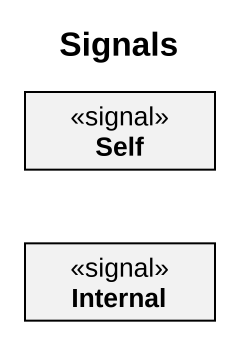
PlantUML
@startuml
title Signals
hide circle
hide empty members
class Self <<signal>>
class Internal <<signal>>
@enduml
